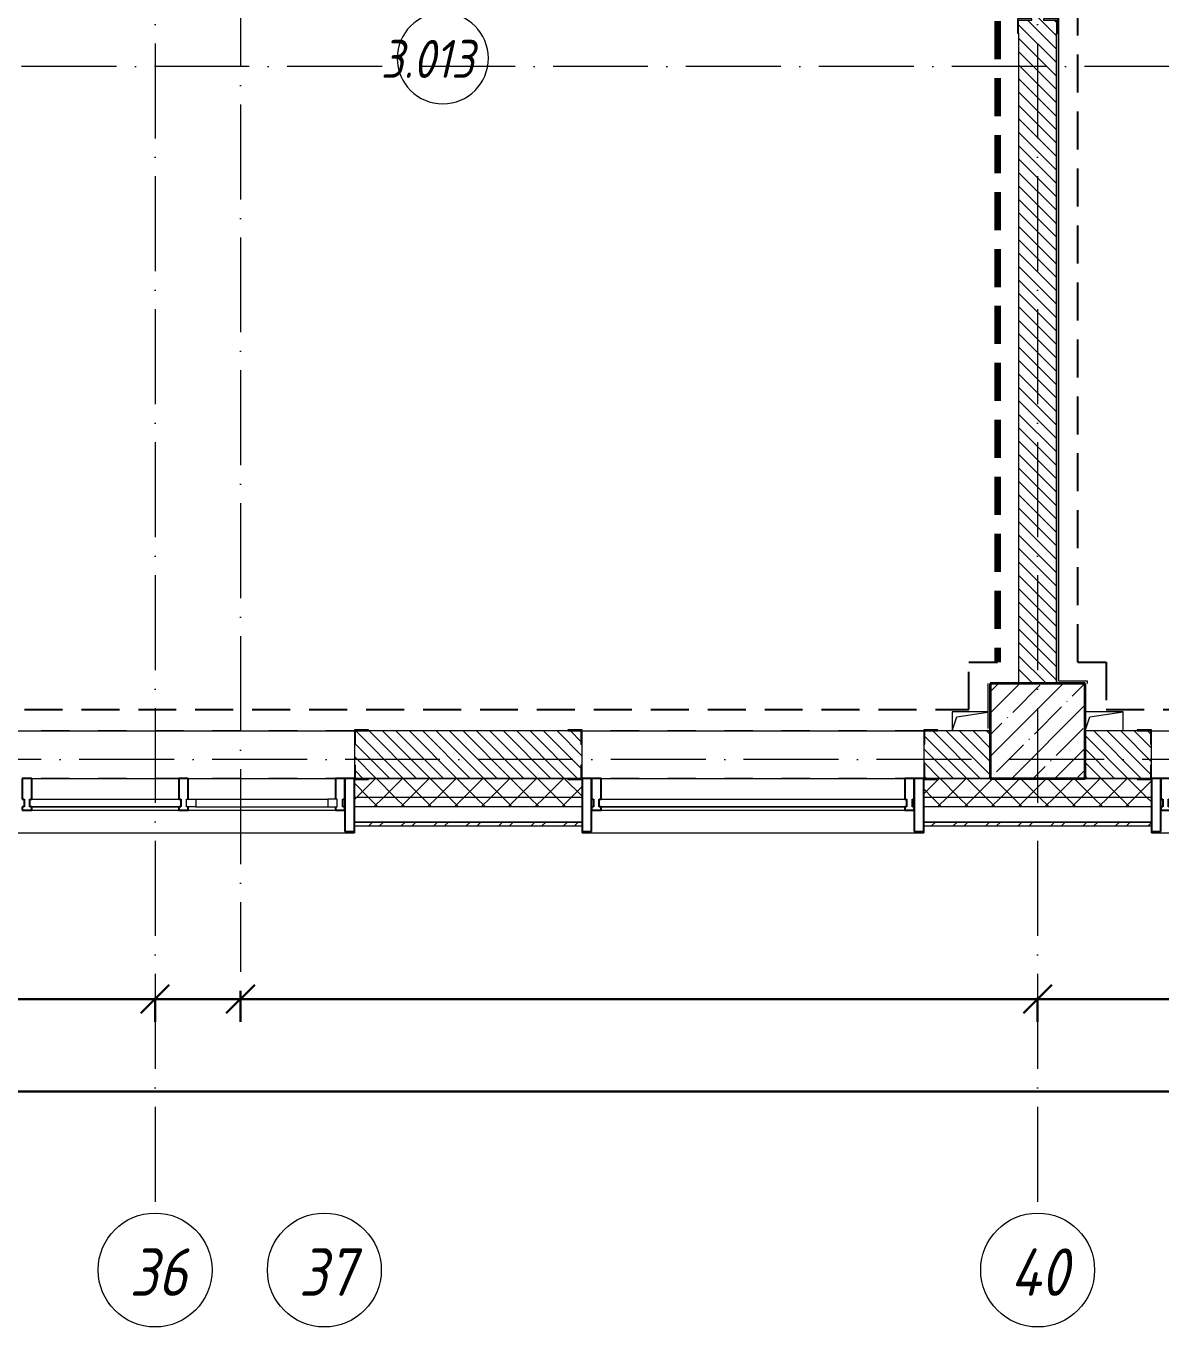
# Model space of a CAD drawing. Header units: millimetres. Extents: x -213536 to 1564669, y -45299 to 942238.
# Drawn here: x 480686 to 486666, y 499013 to 505865 of the extents above; entities that cross this region are included whole.
import ezdxf

# ---------------------------------------------------------------- set-up
doc = ezdxf.new("R2010")
doc.units = ezdxf.units.MM
for name, pattern in [('01 Штриховая _2 мм_', [300, 200, -100]), ('50_200_ШТРИХ_1Т_ш5_п1_п1_', [700, 500, -100, 0, -100]), ('Штрих короткий', [300, 150, -150]), ('Штриховая _2 мм - 1 мм_', [300, 200, -100])]:
    doc.linetypes.add(name, pattern=pattern)
for name, color, linetype, lineweight in [('0-1', 7, 'Continuous', 5), ('0-2', 7, 'Continuous', 9), ('3) ЖБ 4м', 3, 'Continuous', 30), ('Импосты витража', 7, 'Continuous', 9), ('Импосты витража-1', 7, 'Continuous', 25), ('Каркас_Импост', 7, 'Continuous', 13), ('Каркас_Импост-1', 7, 'Continuous', 9), ('Марки помещений', 7, 'Continuous', 9), ('Несущие колонны', 7, 'Continuous', 9), ('Несущие колонны-1', 7, 'Continuous', 35), ('Обобщенные модели', 7, 'Continuous', 9), ('Общие ребра', 7, 'Continuous', 9), ('Окна', 7, 'Continuous', 9), ('Оси', 7, 'Continuous', 9), ('Оси-1', 7, 'Continuous', 20), ('Оси-2', 7, '50_200_ШТРИХ_1Т_ш5_п1_п1_', 9), ('Остекление-1', 7, 'Continuous', 9), ('Перемычка-1', 7, 'Штрих короткий', 9), ('Размеры', 7, 'Continuous', 15), ('Стены', 7, 'Continuous', 9), ('Стены-1', 7, 'Continuous', 13), ('Штриховка разреза-1', 7, 'Continuous', 9)]:
    doc.layers.add(name, color=color, linetype=linetype, lineweight=lineweight)
doc.layers.add('СТ-1_1', color=7, linetype='Штриховая _2 мм - 1 мм_', lineweight=90, true_color=0x888888)
doc.layers.add('СТ-1_13', color=7, linetype='01 Штриховая _2 мм_', lineweight=90, true_color=0xd5d3c7)
doc.layers.get('0-2').off()
doc.styles.add('ISOCPEUR_I_1', font='isocpeui.ttf', dxfattribs={"width": 0.85, "height": 2.5})
doc.styles.add('ISOCPEUR_I_5', font='isocpeui.ttf', dxfattribs={"width": 0.85, "height": 2.1})
doc.styles.add('ISOCPEUR_I_6', font='isocpeui.ttf', dxfattribs={"width": 0.85, "height": 3.5})
doc.dimstyles.new('ISO-2_5_0_9К', dxfattribs={"dimscale": 304.8, "dimtxt": 248.995294, "dimasz": 0.492126, "dimexe": 0.393701, "dimexo": 0.328084, "dimgap": 0, "dimtad": 1, "dimdec": 0, "dimzin": 0, "dimdsep": 46, "dimtxsty": 'ISOCPEUR_I_1', "dimblk1": 'OBLIQUE', "dimblk2": 'OBLIQUE', "dimsah": 1, "dimcen": 0.09, "dimdle": 0.393701, "dimazin": 0, "dimtfac": 1, "dimtdec": 4, "dimtix": 1, "dimtmove": 0, "dimatfit": 3, "dimfxl": 1, "dimtvp": 1, "dimtolj": 1, "dimtzin": 0, "dimarcsym": 2})
pattern_1 = [(45, (0, 0), (-70.71068, 70.71068), []), (135, (0, 0), (-70.71068, -70.71068), [])]
pattern_2 = [(135, (0, 0), (-35.35534, -35.35534), [])]

# ---------------------------------------------------------------- blocks, each defined once
blk = doc.blocks.new('Ось сетки - Круг_Ø6_00__ISO-2_5_0_9K_-16731441-АИ2_03_План отделки стен 3-го этажа _Часть 1_')
at = {"layer": 'Оси-1'}
blk.add_circle((0, 0), 3, dxfattribs=at)
blk = doc.blocks.new('_Oblique')
at = {"color": 0, "linetype": 'ByBlock', "lineweight": -2}
blk.add_line((-0.5, -0.5), (0.5, 0.5), dxfattribs=at)
blk = doc.blocks.new('*D3962')
at = {"layer": 'Defpoints', "color": 0, "lineweight": 30, "transparency": 16777216}
for p in [(480016, 500846.1), (481366, 500846.1), (481366, 500740)]:
    blk.add_point(p, dxfattribs=at)
at = {"layer": 'Размеры', "color": 0, "lineweight": -2, "transparency": 16777216}
for p, q in [((480016, 500746.1), (480016, 500620)), ((481366, 500746.1), (481366, 500620)), ((479896, 500740), (481486, 500740))]:
    blk.add_line(p, q, dxfattribs=at)
at = {"layer": 'Размеры', "color": 0, "lineweight": -2, "transparency": 16777216, "xscale": 150, "yscale": 150, "zscale": 150, "rotation": 180}
blk.add_blockref('_Oblique', (480016, 500740), dxfattribs=at)
at = {"layer": 'Размеры', "color": 0, "lineweight": -2, "transparency": 16777216, "xscale": 150, "yscale": 150, "zscale": 150}
blk.add_blockref('_Oblique', (481366, 500740), dxfattribs=at)
at = {"layer": 'Размеры', "color": 0, "transparency": 16777216, "insert": (480691, 500741.3), "char_height": 2.5, "width": 701.018, "attachment_point": 5, "style": 'ISOCPEUR_I_1'}
blk.add_mtext('\\A1;1350', dxfattribs=at)
blk = doc.blocks.new('*D3963')
at = {"layer": 'Defpoints', "color": 0, "lineweight": 30, "transparency": 16777216}
for p in [(481816, 500883), (481366, 500846.1), (481816, 500740)]:
    blk.add_point(p, dxfattribs=at)
at = {"layer": 'Размеры', "color": 0, "lineweight": -2, "transparency": 16777216}
for p, q in [((481366, 500746.1), (481366, 500620)), ((481816, 500783), (481816, 500620)), ((481246, 500740), (481936, 500740))]:
    blk.add_line(p, q, dxfattribs=at)
at = {"layer": 'Размеры', "color": 0, "lineweight": -2, "transparency": 16777216, "xscale": 150, "yscale": 150, "zscale": 150, "rotation": 180}
blk.add_blockref('_Oblique', (481366, 500740), dxfattribs=at)
at = {"layer": 'Размеры', "color": 0, "lineweight": -2, "transparency": 16777216, "xscale": 150, "yscale": 150, "zscale": 150}
blk.add_blockref('_Oblique', (481816, 500740), dxfattribs=at)
at = {"layer": 'Размеры', "color": 0, "transparency": 16777216, "insert": (481591, 500741.3), "char_height": 2.5, "width": 591.843, "attachment_point": 5, "style": 'ISOCPEUR_I_1'}
blk.add_mtext('\\A1;450', dxfattribs=at)
blk = doc.blocks.new('*D3964')
at = {"layer": 'Defpoints', "color": 0, "lineweight": 30, "transparency": 16777216}
for p in [(481816, 500883), (486016, 500846.1), (486016, 500740)]:
    blk.add_point(p, dxfattribs=at)
at = {"layer": 'Размеры', "color": 0, "lineweight": -2, "transparency": 16777216}
for p, q in [((481816, 500783), (481816, 500620)), ((486016, 500746.1), (486016, 500620)), ((481696, 500740), (486136, 500740))]:
    blk.add_line(p, q, dxfattribs=at)
at = {"layer": 'Размеры', "color": 0, "lineweight": -2, "transparency": 16777216, "xscale": 150, "yscale": 150, "zscale": 150, "rotation": 180}
blk.add_blockref('_Oblique', (481816, 500740), dxfattribs=at)
at = {"layer": 'Размеры', "color": 0, "lineweight": -2, "transparency": 16777216, "xscale": 150, "yscale": 150, "zscale": 150}
blk.add_blockref('_Oblique', (486016, 500740), dxfattribs=at)
at = {"layer": 'Размеры', "color": 0, "transparency": 16777216, "insert": (483916, 500741.3), "char_height": 2.5, "width": 781.462, "attachment_point": 5, "style": 'ISOCPEUR_I_1'}
blk.add_mtext('\\A1;4200', dxfattribs=at)
blk = doc.blocks.new('*D3965')
at = {"layer": 'Defpoints', "color": 0, "lineweight": 30, "transparency": 16777216}
for p in [(486016, 500846.1), (488516, 500846.1), (488516, 500740)]:
    blk.add_point(p, dxfattribs=at)
at = {"layer": 'Размеры', "color": 0, "lineweight": -2, "transparency": 16777216}
for p, q in [((486016, 500746.1), (486016, 500620)), ((488516, 500746.1), (488516, 500620)), ((485896, 500740), (488636, 500740))]:
    blk.add_line(p, q, dxfattribs=at)
at = {"layer": 'Размеры', "color": 0, "lineweight": -2, "transparency": 16777216, "xscale": 150, "yscale": 150, "zscale": 150, "rotation": 180}
blk.add_blockref('_Oblique', (486016, 500740), dxfattribs=at)
at = {"layer": 'Размеры', "color": 0, "lineweight": -2, "transparency": 16777216, "xscale": 150, "yscale": 150, "zscale": 150}
blk.add_blockref('_Oblique', (488516, 500740), dxfattribs=at)
at = {"layer": 'Размеры', "color": 0, "transparency": 16777216, "insert": (487266, 500741.3), "char_height": 2.5, "width": 758.478, "attachment_point": 5, "style": 'ISOCPEUR_I_1'}
blk.add_mtext('\\A1;2500', dxfattribs=at)
blk = doc.blocks.new('*D3972')
at = {"layer": 'Defpoints', "color": 0, "lineweight": 30, "transparency": 16777216}
for p in [(429166, 500358.5), (502566, 500358.5), (502566, 500252.4)]:
    blk.add_point(p, dxfattribs=at)
at = {"layer": 'Размеры', "color": 0, "lineweight": -2, "transparency": 16777216}
for p, q in [((429046, 500252.4), (502686, 500252.4)), ((429166, 500258.5), (429166, 500132.4)), ((502566, 500258.5), (502566, 500132.4))]:
    blk.add_line(p, q, dxfattribs=at)
at = {"layer": 'Размеры', "color": 0, "lineweight": -2, "transparency": 16777216, "xscale": 150, "yscale": 150, "zscale": 150, "rotation": 180}
blk.add_blockref('_Oblique', (429166, 500252.4), dxfattribs=at)
at = {"layer": 'Размеры', "color": 0, "lineweight": -2, "transparency": 16777216, "xscale": 150, "yscale": 150, "zscale": 150}
blk.add_blockref('_Oblique', (502566, 500252.4), dxfattribs=at)
at = {"layer": 'Размеры', "color": 0, "transparency": 16777216, "insert": (465866, 500253.7), "char_height": 2.5, "width": 971.082, "attachment_point": 5, "style": 'ISOCPEUR_I_1'}
blk.add_mtext('\\A1;73400', dxfattribs=at)
blk = doc.blocks.new('BSC_Колонна _Прямоугольная - 500х500-V9-АИ2_03_План отделки стен 3-го этажа _Часть 1_')
at = {"layer": 'Несущие колонны'}
h = blk.add_hatch(dxfattribs=at)
h.set_pattern_fill('FP_15', color=256, style=0, pattern_type=2)
h.set_pattern_definition([(45, (-56850, -57250), (-114.04925, 114.04925), []), (45, (-56735.95, -57250), (-114.04925, 114.04925), [201.613, -40.323, 3.353, -36.97])])
h.paths.add_polyline_path([(-28.4, -250), (250, -250), (250, 250), (-250, 250), (-250, -250)], flags=0)
at = {"layer": 'Несущие колонны-1'}
for p, q in [((250, 250), (-250, 250)), ((-250, 250), (-250, -250)), ((250, -250), (250, 250)), ((-250, -250), (250, -250))]:
    blk.add_line(p, q, dxfattribs=at)
blk = doc.blocks.new('Проем_Дверь_Прямоугольный - 1800х2700h_оконные проемы-25805030-АИ2_03_План отделки стен 3-го этажа _Часть 1_')
at = {"layer": 'Перемычка-1'}
for p, q in [((900, 125), (-900, 125)), ((900, -125), (-900, -125))]:
    blk.add_line(p, q, dxfattribs=at)
blk = doc.blocks.new('PNS_Панель прямоугольная2 - Нр_Стекло - 40мм-26243474-АИ2_03_План отделки стен 3-го этажа _Часть 1_')
at = {"layer": 'Каркас_Импост'}
for p, q in [((-397.5, 0), (-397.5, 40)), ((-397.5, 40), (-347.5, 40)), ((-347.5, 40), (-347.5, 0)), ((397.5, 40), (347.5, 40)), ((347.5, 40), (347.5, 0)), ((397.5, 0), (397.5, 40)), ((-347.5, 0), (-397.5, 0)), ((347.5, 0), (397.5, 0))]:
    blk.add_line(p, q, dxfattribs=at)
at = {"layer": 'Каркас_Импост-1'}
for p, q in [((-347.5, 40), (347.5, 40)), ((-347.5, 0), (347.5, 0))]:
    blk.add_line(p, q, dxfattribs=at)
blk = doc.blocks.new('Прямоугольный импост - Импост структурный с накладкой - 150мм-25647633-АИ2_03_План отделки стен 3-го этажа _Часть 1_')
at = {"layer": 'Импосты витража-1'}
for p, q in [((-25, 0), (-25, 17)), ((-25, 17), (25, 17)), ((-15, 0), (-25, 0)), ((-15, -40), (-15, 0)), ((25, 17), (25, 0)), ((-25, -150), (-25, -40)), ((-25, -40), (-15, -40)), ((25, -40), (25, -150)), ((25, -150), (-25, -150))]:
    blk.add_line(p, q, dxfattribs=at)
blk = doc.blocks.new('Прямоугольный импост - Импост структурный с накладкой - 150мм-25647642-АИ2_03_План отделки стен 3-го этажа _Часть 1_')
at = {"layer": 'Импосты витража'}
for p, q in [((78475, 87667), (77700, 87667)), ((78475, 87500), (77700, 87500))]:
    blk.add_line(p, q, dxfattribs=at)
blk = doc.blocks.new('Прямоугольный импост - Импост структурный с накладкой - 150мм-V149-АИ2_03_План отделки стен 3-го этажа _Часть 1_')
at = {"layer": 'Импосты витража-1'}
for p, q in [((-25, 0), (-25, 17)), ((-25, 17), (25, 17)), ((25, 0), (15, 0)), ((15, 0), (15, -40)), ((25, 17), (25, 0)), ((-25, -150), (-25, -40)), ((15, -40), (25, -40)), ((25, -40), (25, -150)), ((25, -150), (-25, -150))]:
    blk.add_line(p, q, dxfattribs=at)
blk = doc.blocks.new('PNS_Панель прямоугольная1 - Нр_Стекло - 40мм-25259299-АИ2_03_План отделки стен 3-го этажа _Часть 1_')
at = {"layer": 'Остекление-1'}
for p, q in [((-387.5, 40), (387.5, 40)), ((-397.5, 0), (397.5, 0)), ((387.5, 0), (-387.5, 0))]:
    blk.add_line(p, q, dxfattribs=at)
blk = doc.blocks.new('Прямоугольный импост - Импост структурный с накладкой - 150мм-25647644-АИ2_03_План отделки стен 3-го этажа _Часть 1_')
at = {"layer": 'Импосты витража-1'}
for p, q in [((-25, 0), (-25, 17)), ((-25, 17), (25, 17)), ((-15, 0), (-25, 0)), ((-15, -40), (-15, 0)), ((25, 0), (15, 0)), ((15, 0), (15, -40)), ((25, 17), (25, 0)), ((-25, -150), (-25, -40)), ((-25, -40), (-15, -40)), ((15, -40), (25, -40)), ((25, -40), (25, -150)), ((25, -150), (-25, -150))]:
    blk.add_line(p, q, dxfattribs=at)
blk = doc.blocks.new('Прямоугольный импост - Откос НВФ_50х280 мм-V152-АИ2_03_План отделки стен 3-го этажа _Часть 1_')
at = {"layer": 'Импосты витража-1'}
for p, q in [((-50, 130), (0, 130)), ((-50, -150), (-50, 130)), ((0, 130), (0, -144)), ((0, -150), (-50, -150))]:
    blk.add_line(p, q, dxfattribs=at)
blk = doc.blocks.new('PNS_Панель прямоугольная1 - Нр_Стекло - 40мм-25293744-АИ2_03_План отделки стен 3-го этажа _Часть 1_')
at = {"layer": 'Остекление-1'}
for p, q in [((-800, 40), (800, 40)), ((-810, 0), (810, 0)), ((800, 0), (-800, 0))]:
    blk.add_line(p, q, dxfattribs=at)
blk = doc.blocks.new('Прямоугольный импост - Импост структурный с накладкой - 150мм-25651488-АИ2_03_План отделки стен 3-го этажа _Часть 1_')
at = {"layer": 'Импосты витража'}
for p, q in [((26050, 70600), (26050, 72200)), ((26217, 70600), (26217, 72200))]:
    blk.add_line(p, q, dxfattribs=at)
blk = doc.blocks.new('Прямоугольный импост - Импост структурный с накладкой - 150мм-25651501-АИ2_03_План отделки стен 3-го этажа _Часть 1_')
at = {"layer": 'Импосты витража-1'}
for p, q in [((-25, 0), (-25, 17)), ((-25, 17), (25, 17)), ((-15, 0), (-25, 0)), ((-15, -40), (-15, 0)), ((25, 0), (15, 0)), ((15, 0), (15, -40)), ((25, 17), (25, 0)), ((-25, -150), (-25, -40)), ((-25, -40), (-15, -40)), ((15, -40), (25, -40)), ((25, -40), (25, -150)), ((25, -150), (-25, -150))]:
    blk.add_line(p, q, dxfattribs=at)
blk = doc.blocks.new('Прямоугольный импост - Откос НВФ_50х280 мм-25995271-АИ2_03_План отделки стен 3-го этажа _Часть 1_')
at = {"layer": 'Импосты витража-1'}
for p, q in [((-50, 130), (0, 130)), ((-50, -150), (-50, 130)), ((0, 130), (0, -144)), ((0, -150), (-50, -150))]:
    blk.add_line(p, q, dxfattribs=at)
blk = doc.blocks.new('Прямоугольный импост - Откос НВФ_50х280 мм-25995273-АИ2_03_План отделки стен 3-го этажа _Часть 1_')
at = {"layer": 'Импосты витража-1'}
for p, q in [((0, 130), (-50, 130)), ((-50, 130), (-50, -150)), ((0, -144), (0, 130)), ((-50, -150), (0, -150))]:
    blk.add_line(p, q, dxfattribs=at)
blk = doc.blocks.new('Прямоугольный импост - Откос НВФ_50х280 мм-25993838-АИ2_03_План отделки стен 3-го этажа _Часть 1_')
at = {"layer": 'Импосты витража-1'}
for p, q in [((0, 130), (-50, 130)), ((-50, 130), (-50, -150)), ((0, -144), (0, 130)), ((-50, -150), (0, -150))]:
    blk.add_line(p, q, dxfattribs=at)
blk = doc.blocks.new('Фахверк_СКБ_Уголок - 250_2700-27497298-АИ2_03_План отделки стен 3-го этажа _Часть 1_')
at = {"layer": 'Обобщенные модели'}
for p, q in [((200, 181), (125, 181)), ((125, 181), (125, 106)), ((131, 106), (131, 175)), ((131, 175), (200, 175)), ((200, 175), (200, 181)), ((125, 106), (131, 106)), ((131, -6), (125, -6)), ((125, -6), (125, -81)), ((131, -75), (131, -6)), ((125, -81), (200, -81)), ((200, -75), (131, -75)), ((200, -81), (200, -75))]:
    blk.add_line(p, q, dxfattribs=at)
blk = doc.blocks.new('Фахверк_СКБ_Уголок - 200_3550-28187522-АИ2_03_План отделки стен 3-го этажа _Часть 1_')
at = {"layer": 'Обобщенные модели'}
for p, q in [((125, 156), (50, 156)), ((50, 156), (50, 150)), ((50, 150), (119, 150)), ((119, 150), (119, 81)), ((125, 81), (125, 156)), ((119, 81), (125, 81)), ((125, 19), (119, 19)), ((119, 19), (119, -50)), ((125, -56), (125, 19)), ((119, -50), (50, -50)), ((50, -50), (50, -56)), ((50, -56), (125, -56))]:
    blk.add_line(p, q, dxfattribs=at)
blk = doc.blocks.new('AR_Отверстие прямоугольное _в плите_ - AR_Отверстие прямоугольное _в плите_-V213-АИ2_03_План отделки стен 3-го этажа _Часть 1_')
at = {"layer": 'Обобщенные модели'}
for p, q in [((100, 50), (-100, 50)), ((-100, -50), (-75, 25)), ((-75, 25), (100, 50)), ((100, -50), (100, 50))]:
    blk.add_line(p, q, dxfattribs=at)
blk = doc.blocks.new('AR_Отверстие прямоугольное _в плите_ - AR_Отверстие прямоугольное _в плите_-V225-АИ2_03_План отделки стен 3-го этажа _Часть 1_')
at = {"layer": 'Обобщенные модели'}
for p, q in [((88, 50), (-100, 50)), ((-100, 50), (-100, -50)), ((-100, -50), (-75, 25)), ((-75, 25), (88, 48.3))]:
    blk.add_line(p, q, dxfattribs=at)
blk = doc.blocks.new('Отлив_СКБ - Отлив витража_120_НВФ-31885687-АИ2_03_План отделки стен 3-го этажа _Часть 1_')
at = {"layer": 'Окна'}
for p, q in [((1750, -2), (50, -2)), ((0, -120), (0, -113)), ((0, -120), (1800, -120)), ((1800, -113), (1800, -120))]:
    blk.add_line(p, q, dxfattribs=at)
blk = doc.blocks.new('0125-Р-ОО-Ш2-АР-о_23_10_2024_rvt-1-АИ2_03_План отделки стен 3-го этажа _Часть 1_')
at = {"layer": 'Штриховка разреза-1'}
h = blk.add_hatch(dxfattribs=at)
h.set_pattern_fill('FP_1', color=256, style=0, pattern_type=2)
h.set_pattern_definition(pattern_2)
h.paths.add_polyline_path([(56821.6, 57500), (56950, 57500), (56950, 60994), (56881, 60994), (56881, 61000), (56950, 61000), (56950, 64500), (56750, 64500), (56750, 61000), (56819, 61000), (56819, 60994), (56750, 60994), (56750, 57500)], flags=0)
h = blk.add_hatch(dxfattribs=at)
h.set_pattern_fill('FP_1', color=256, style=0, pattern_type=2)
h.set_pattern_definition(pattern_2)
h.paths.add_polyline_path([(56350.5, 57000), (56600, 57000), (56600, 57250), (56256, 57250), (56256, 57181), (56250, 57181), (56250, 57069), (56256, 57069), (56256, 57000), (56325, 57000)], flags=0)
h.paths.add_polyline_path([(53995.1, 57000), (54444, 57000), (54444, 57069), (54450, 57069), (54450, 57181), (54444, 57181), (54444, 57250), (53256, 57250), (53256, 57181), (53250, 57181), (53250, 57069), (53256, 57069), (53256, 57000), (53325, 57000)], flags=0)
h.paths.add_polyline_path([(51375, 57000), (51444, 57000), (51444, 57069), (51450, 57069), (51450, 57181), (51444, 57181), (51444, 57250), (51100, 57250), (51100, 57000), (51168.6, 57000)], flags=0)
h = blk.add_hatch(dxfattribs=at)
h.set_pattern_fill('FP_1', color=256, style=0, pattern_type=2)
h.set_pattern_definition(pattern_2)
h.paths.add_polyline_path([(57100, 57000), (57444, 57000), (57444, 57069), (57450, 57069), (57450, 57181), (57444, 57181), (57444, 57250), (57100, 57250)], flags=0)
h.paths.add_polyline_path([(59600, 57000), (59600, 57250), (59256, 57250), (59256, 57181), (59250, 57181), (59250, 57069), (59256, 57069), (59256, 57000), (59325, 57000)], flags=0)
h = blk.add_hatch(dxfattribs=at)
h.set_pattern_fill('FP_50', color=256, style=0, pattern_type=2)
h.set_pattern_definition(pattern_1)
h.paths.add_polyline_path([(75665.1, 56900), (76650, 56900), (76650, 57000), (70300, 57000), (70300, 56900), (74722.9, 56900)], flags=0)
h.paths.add_polyline_path([(66243.3, 56900), (66350, 56900), (66350, 56994), (66275, 56994), (66275, 57000), (65325, 57000), (65325, 56994), (65250, 56994), (65250, 56900), (66100, 56900)], flags=0)
h.paths.add_polyline_path([(68800, 56900), (69300, 56900), (69300, 57000), (67425, 57000), (67425, 56994), (67350, 56994), (67350, 56900), (68127.7, 56900)], flags=0)
h.paths.add_polyline_path([(63450, 56900), (63450, 56994), (63375, 56994), (63375, 57000), (62325, 57000), (62325, 56994), (62250, 56994), (62250, 56900), (63444, 56900)], flags=0)
h.paths.add_polyline_path([(60375, 56900), (60450, 56900), (60450, 56994), (60375, 56994), (60375, 57000), (59325, 57000), (59325, 56994), (59250, 56994), (59250, 56900), (59648.1, 56900)], flags=0)
h.paths.add_polyline_path([(56600, 56900), (57450, 56900), (57450, 56994), (57375, 56994), (57375, 57000), (56325, 57000), (56325, 56994), (56250, 56994), (56250, 56900), (56350.5, 56900)], flags=0)
h.paths.add_polyline_path([(54444, 56900), (54450, 56900), (54450, 56994), (54375, 56994), (54375, 57000), (53325, 57000), (53325, 56994), (53250, 56994), (53250, 56900), (54375, 56900)], flags=0)
h.paths.add_polyline_path([(51450, 56900), (51450, 56994), (51375, 56994), (51375, 57000), (50325, 57000), (50325, 56994), (50250, 56994), (50250, 56900), (51168.6, 56900)], flags=0)
h.paths.add_polyline_path([(48450, 56900), (48450, 56994), (48375, 56994), (48375, 57000), (46775, 57000), (46775, 56994), (46700, 56994), (46700, 56900), (48342.1, 56900)], flags=0)
h.paths.add_polyline_path([(44900, 56900), (44900, 56994), (44825, 56994), (44825, 57000), (43775, 57000), (43775, 56994), (43700, 56994), (43700, 56900), (44894, 56900)], flags=0)
h.paths.add_polyline_path([(41050, 56900), (41900, 56900), (41900, 56994), (41825, 56994), (41825, 57000), (40775, 57000), (40775, 56994), (40700, 56994), (40700, 56900), (40804.7, 56900)], flags=0)
h.paths.add_polyline_path([(38900, 56900), (38900, 56994), (38825, 56994), (38825, 57000), (37775, 57000), (37775, 56994), (37700, 56994), (37700, 56900), (38550, 56900)], flags=0)
h.paths.add_polyline_path([(35894, 56900), (35900, 56900), (35900, 56994), (35825, 56994), (35825, 57000), (34775, 57000), (34775, 56994), (34700, 56994), (34700, 56900), (35825, 56900)], flags=0)
h.paths.add_polyline_path([(32900, 56900), (32900, 56994), (32825, 56994), (32825, 57000), (31775, 57000), (31775, 56994), (31700, 56994), (31700, 56900), (32796.2, 56900)], flags=0)
h.paths.add_polyline_path([(29550, 56900), (29900, 56900), (29900, 56994), (29825, 56994), (29825, 57000), (28775, 57000), (28775, 56994), (28700, 56994), (28700, 56900), (29498.6, 56900)], flags=0)
h.paths.add_polyline_path([(25700, 56900), (26900, 56900), (26900, 56994), (26825, 56994), (26825, 57000), (25775, 57000), (25775, 56994), (25700, 56994)], flags=0)
h.paths.add_polyline_path([(23825, 56900), (23900, 56900), (23900, 56994), (23825, 56994), (23825, 57000), (22775, 57000), (22775, 56994), (22700, 56994), (22700, 56900), (23550, 56900)], flags=0)
h.paths.add_polyline_path([(20825, 56900), (20900, 56900), (20900, 56994), (20825, 56994), (20825, 57000), (19775, 57000), (19775, 56994), (19700, 56994), (19700, 56900), (20550, 56900)], flags=0)
h.paths.add_polyline_path([(18700, 56900), (18700, 56994), (18625, 56994), (18625, 57000), (8900, 57000), (8900, 56900), (18663.6, 56900)], flags=0)
h.paths.add_polyline_path([(6886.4, 56900), (7900, 56900), (7900, 57000), (-100, 57000), (-100, 56900), (3117.7, 56900)], flags=0)
h = blk.add_hatch(dxfattribs=at)
h.set_pattern_fill('FP_50', color=256, style=0, pattern_type=2)
h.set_pattern_definition(pattern_1)
h.paths.add_polyline_path([(75665.1, 56850), (76650, 56850), (76650, 56900), (70300, 56900), (70300, 56850), (74722.9, 56850)], flags=0)
h.paths.add_polyline_path([(69300, 56850), (69300, 56900), (67350, 56900), (67350, 56850), (69069.9, 56850)], flags=0)
h.paths.add_polyline_path([(66350, 56850), (66350, 56900), (65250, 56900), (65250, 56850), (66243.3, 56850)], flags=0)
h.paths.add_polyline_path([(63450, 56850), (63450, 56900), (62250, 56900), (62250, 56850), (63416.8, 56850)], flags=0)
h.paths.add_polyline_path([(60450, 56850), (60450, 56900), (59250, 56900), (59250, 56850), (59648.1, 56850)], flags=0)
h.paths.add_polyline_path([(57450, 56850), (57450, 56900), (56250, 56900), (56250, 56850), (56821.6, 56850)], flags=0)
h.paths.add_polyline_path([(53250, 56850), (54450, 56850), (54450, 56900), (53250, 56900)], flags=0)
h.paths.add_polyline_path([(51450, 56850), (51450, 56900), (50250, 56900), (50250, 56850), (51168.6, 56850)], flags=0)
h.paths.add_polyline_path([(48450, 56850), (48450, 56900), (46700, 56900), (46700, 56850), (48342.1, 56850)], flags=0)
h.paths.add_polyline_path([(44573.4, 56850), (44900, 56850), (44900, 56900), (43700, 56900), (43700, 56850)], flags=0)
h.paths.add_polyline_path([(41900, 56850), (41900, 56900), (40700, 56900), (40700, 56850), (41746.8, 56850)], flags=0)
h.paths.add_polyline_path([(38900, 56850), (38900, 56900), (37700, 56900), (37700, 56850), (37978.1, 56850)], flags=0)
h.paths.add_polyline_path([(34700, 56850), (35900, 56850), (35900, 56900), (34700, 56900)], flags=0)
h.paths.add_polyline_path([(32900, 56850), (32900, 56900), (31700, 56900), (31700, 56850), (32796.2, 56850)], flags=0)
h.paths.add_polyline_path([(28700, 56850), (29900, 56850), (29900, 56900), (28700, 56900)], flags=0)
h.paths.add_polyline_path([(25729.9, 56850), (26900, 56850), (26900, 56900), (25700, 56900), (25700, 56850)], flags=0)
h.paths.add_polyline_path([(23900, 56850), (23900, 56900), (22700, 56900), (22700, 56850), (23845.5, 56850)], flags=0)
h.paths.add_polyline_path([(20547.9, 56850), (20900, 56850), (20900, 56900), (19700, 56900), (19700, 56850), (20076.9, 56850)], flags=0)
h.paths.add_polyline_path([(18700, 56850), (18700, 56900), (8900, 56900), (8900, 56850), (18663.6, 56850)], flags=0)
h.paths.add_polyline_path([(7900, 56850), (7900, 56900), (-200, 56900), (-200, 56850), (6886.4, 56850)], flags=0)
h = blk.add_hatch(dxfattribs=at)
h.set_pattern_fill('FP_49', color=256, style=0, pattern_type=2)
h.set_pattern_definition([(45, (0, 0), (-85.53659, 85.53659), []), (45, (57.02, 0), (-85.53659, 85.53659), [])])
h.paths.add_polyline_path([(62250, 56750), (62870, 56750), (62870, 56770), (62250, 56770)], flags=0)
h.paths.add_polyline_path([(59648.1, 56750), (60450, 56750), (60450, 56770), (59250, 56770), (59250, 56750)], flags=0)
h.paths.add_polyline_path([(57450, 56750), (57450, 56770), (56250, 56770), (56250, 56750), (56821.6, 56750)], flags=0)
h.paths.add_polyline_path([(54450, 56750), (54450, 56770), (53250, 56770), (53250, 56750), (53995.1, 56750)], flags=0)
h.paths.add_polyline_path([(51450, 56750), (51450, 56770), (50250, 56770), (50250, 56750), (51168.6, 56750)], flags=0)
h.paths.add_polyline_path([(48342.1, 56750), (48450, 56750), (48450, 56770), (47585, 56770), (47585, 56750)], flags=0)
at = {"layer": 'Общие ребра'}
for p, q in [((54375, 57000), (53325, 57000)), ((53325, 57000), (54375, 57000)), ((56600, 57000), (56325, 57000)), ((56325, 57000), (56600, 57000)), ((57375, 57000), (57100, 57000)), ((57100, 57000), (57375, 57000)), ((54450, 56900), (53250, 56900)), ((57450, 56900), (56250, 56900)), ((54450, 56850), (53250, 56850)), ((57450, 56850), (56250, 56850))]:
    blk.add_line(p, q, dxfattribs=at)
at = {"layer": 'Стены'}
for p, q in [((51450, 57250), (53250, 57250)), ((54450, 57250), (56250, 57250)), ((57450, 57250), (59250, 57250))]:
    blk.add_line(p, q, dxfattribs=at)
at = {"layer": 'Стены-1'}
for p, q in [((56750, 60925), (56750, 57500)), ((56950, 57500), (56950, 60925)), ((54375, 57250), (53325, 57250)), ((56600, 57250), (56325, 57250)), ((57375, 57250), (57100, 57250)), ((53250, 57181), (53250, 57069)), ((54450, 57069), (54450, 57181)), ((56250, 57181), (56250, 57069)), ((57450, 57069), (57450, 57181)), ((53250, 56994), (53250, 56770)), ((54450, 56770), (54450, 56994)), ((56250, 56994), (56250, 56770)), ((57450, 56770), (57450, 56994)), ((53250, 56770), (54450, 56770)), ((54450, 56770), (53250, 56770)), ((53250, 56770), (53250, 56750)), ((53250, 56750), (54450, 56750)), ((54450, 56750), (54450, 56770)), ((56250, 56770), (57450, 56770)), ((57450, 56770), (56250, 56770)), ((56250, 56770), (56250, 56750)), ((56250, 56750), (57450, 56750)), ((57450, 56750), (57450, 56770))]:
    blk.add_line(p, q, dxfattribs=at)
at = {"layer": '0-2'}
for name, p, rotation in [('Фахверк_СКБ_Уголок - 200_3550-28187522-АИ2_03_План отделки стен 3-го этажа _Часть 1_', (56900, 60875), 90.00000000000006), ('Фахверк_СКБ_Уголок - 250_2700-27497298-АИ2_03_План отделки стен 3-го этажа _Часть 1_', (54575, 57175), 180), ('Фахверк_СКБ_Уголок - 250_2700-27497298-АИ2_03_План отделки стен 3-го этажа _Часть 1_', (57575, 57175), 180), ('Прямоугольный импост - Импост структурный с накладкой - 150мм-25647642-АИ2_03_План отделки стен 3-го этажа _Часть 1_', (130025, 144500), 180), ('Прямоугольный импост - Импост структурный с накладкой - 150мм-25647642-АИ2_03_План отделки стен 3-го этажа _Часть 1_', (130850, 144500), 180), ('Прямоугольный импост - Откос НВФ_50х280 мм-25995273-АИ2_03_План отделки стен 3-го этажа _Часть 1_', (54450, 56850), 180), ('Прямоугольный импост - Импост структурный с накладкой - 150мм-25651488-АИ2_03_План отделки стен 3-го этажа _Часть 1_', (-16050, 83050), 270.0000000000022), ('Прямоугольный импост - Откос НВФ_50х280 мм-25993838-АИ2_03_План отделки стен 3-го этажа _Часть 1_', (57450, 56850), 180)]:
    blk.add_blockref(name, p, dxfattribs=dict(at, rotation=rotation))
for name, p in [('BSC_Колонна _Прямоугольная - 500х500-V9-АИ2_03_План отделки стен 3-го этажа _Часть 1_', (56850, 57250)), ('AR_Отверстие прямоугольное _в плите_ - AR_Отверстие прямоугольное _в плите_-V225-АИ2_03_План отделки стен 3-го этажа _Часть 1_', (56500, 57300)), ('AR_Отверстие прямоугольное _в плите_ - AR_Отверстие прямоугольное _в плите_-V213-АИ2_03_План отделки стен 3-го этажа _Часть 1_', (57200, 57300)), ('Проем_Дверь_Прямоугольный - 1800х2700h_оконные проемы-25805030-АИ2_03_План отделки стен 3-го этажа _Часть 1_', (52350, 57125)), ('Фахверк_СКБ_Уголок - 250_2700-27497298-АИ2_03_План отделки стен 3-го этажа _Часть 1_', (53125, 57075)), ('Проем_Дверь_Прямоугольный - 1800х2700h_оконные проемы-25805030-АИ2_03_План отделки стен 3-го этажа _Часть 1_', (55350, 57125)), ('Фахверк_СКБ_Уголок - 250_2700-27497298-АИ2_03_План отделки стен 3-го этажа _Часть 1_', (56125, 57075)), ('Проем_Дверь_Прямоугольный - 1800х2700h_оконные проемы-25805030-АИ2_03_План отделки стен 3-го этажа _Часть 1_', (58350, 57125)), ('PNS_Панель прямоугольная1 - Нр_Стекло - 40мм-25259299-АИ2_03_План отделки стен 3-го этажа _Часть 1_', (51937.5, 56850)), ('PNS_Панель прямоугольная2 - Нр_Стекло - 40мм-26243474-АИ2_03_План отделки стен 3-го этажа _Часть 1_', (52762.5, 56850)), ('PNS_Панель прямоугольная1 - Нр_Стекло - 40мм-25293744-АИ2_03_План отделки стен 3-го этажа _Часть 1_', (55350, 56850)), ('Отлив_СКБ - Отлив витража_120_НВФ-31885687-АИ2_03_План отделки стен 3-го этажа _Часть 1_', (51450, 56833)), ('Отлив_СКБ - Отлив витража_120_НВФ-31885687-АИ2_03_План отделки стен 3-го этажа _Часть 1_', (54450, 56833)), ('Отлив_СКБ - Отлив витража_120_НВФ-31885687-АИ2_03_План отделки стен 3-го этажа _Часть 1_', (57450, 56833))]:
    blk.add_blockref(name, p, dxfattribs=at)
at = {"layer": '0-2', "extrusion": (0, 0, -1), "rotation": 180}
for name, p in [('Прямоугольный импост - Импост структурный с накладкой - 150мм-25647644-АИ2_03_План отделки стен 3-го этажа _Часть 1_', (-51525, 56850)), ('Прямоугольный импост - Импост структурный с накладкой - 150мм-25647633-АИ2_03_План отделки стен 3-го этажа _Часть 1_', (-52350, 56850)), ('Прямоугольный импост - Импост структурный с накладкой - 150мм-V149-АИ2_03_План отделки стен 3-го этажа _Часть 1_', (-53175, 56850)), ('Прямоугольный импост - Откос НВФ_50х280 мм-V152-АИ2_03_План отделки стен 3-го этажа _Часть 1_', (-53250, 56850)), ('Прямоугольный импост - Импост структурный с накладкой - 150мм-25651501-АИ2_03_План отделки стен 3-го этажа _Часть 1_', (-54525, 56850)), ('Прямоугольный импост - Импост структурный с накладкой - 150мм-25651501-АИ2_03_План отделки стен 3-го этажа _Часть 1_', (-56175, 56850)), ('Прямоугольный импост - Откос НВФ_50х280 мм-25995271-АИ2_03_План отделки стен 3-го этажа _Часть 1_', (-56250, 56850)), ('Прямоугольный импост - Импост структурный с накладкой - 150мм-25647644-АИ2_03_План отделки стен 3-го этажа _Часть 1_', (-57525, 56850))]:
    blk.add_blockref(name, p, dxfattribs=at)
blk = doc.blocks.new('AI_Марка_Помещение_х1__Общий_E___ISO-2_1K_ - Номер-16210215-АИ2_03_План отделки стен 3-го этажа _Часть 1_')
at = {"layer": 'Марки помещений'}
for start, end in [(360, 180), (180, 360)]:
    blk.add_arc((0.039, 0.312), 2.4, start, end, dxfattribs=at)
blk = doc.blocks.new('3этВверх')
at = {"layer": 'СТ-1_1', "lineweight": 25}
for p, q in [((486228, 502514.4), (486228, 509290.4)), ((485654, 502514.4), (485804, 502514.4)), ((485654, 502264.4), (485654, 502514.4)), ((486228, 502514.4), (486378, 502514.4)), ((486378, 502514.4), (486378, 502264.4)), ((480378, 502264.4), (485654, 502264.4)), ((486378, 502264.4), (488654, 502264.4))]:
    blk.add_line(p, q, dxfattribs=at)
at = {"layer": 'СТ-1_13'}
blk.add_line((485804, 507090.4), (485804, 502514.4), dxfattribs=at)
at = {"layer": 'Стены-1'}
for p, q in [((486128, 502414.4), (486128, 509390.4)), ((486116, 505827.4), (486116, 502402.4)), ((485754, 502402.4), (485754, 502164.4)), ((486278, 502414.4), (486128, 502414.4)), ((486278, 502402.4), (486278, 502414.4)), ((485754, 502152.4), (485766, 502152.4))]:
    blk.add_line(p, q, dxfattribs=at)
at = {"layer": '0-1'}
blk.add_blockref('0125-Р-ОО-Ш2-АР-о_23_10_2024_rvt-1-АИ2_03_План отделки стен 3-го этажа _Часть 1_', (429166, 444902.4), dxfattribs=at)
at = {"layer": 'Марки помещений', "xscale": 99.99999999999993, "yscale": 99.99999999999993, "zscale": 99.99999999999993}
blk.add_blockref('AI_Марка_Помещение_х1__Общий_E___ISO-2_1K_ - Номер-16210215-АИ2_03_План отделки стен 3-го этажа _Часть 1_', (482878.1, 505663.7), dxfattribs=at)
at = {"layer": 'Марки помещений', "insert": (482555.5, 505791.6), "char_height": 200, "width": 737.552, "attachment_point": 1, "style": 'ISOCPEUR_I_6'}
blk.add_mtext('3.013', dxfattribs=at)
blk = doc.blocks.new('Ос 3 эт верх часть')
at = {"layer": 'Оси-2'}
for p, q in [((481366, 535177.6), (481366, 499613)), ((486016, 535177.6), (486016, 499613)), ((481816, 534856), (481816, 500883)), ((506366, 505652.4), (426847.2, 505652.4)), ((535374.3, 502002.4), (426847.2, 502002.4))]:
    blk.add_line(p, q, dxfattribs=at)
at = {"layer": 'Оси-1', "xscale": 99.99999999999993, "yscale": 99.99999999999993, "zscale": 99.99999999999993, "rotation": 180}
for p in [(481366, 499313), (482258, 499313), (486016, 499313)]:
    blk.add_blockref('Ось сетки - Круг_Ø6_00__ISO-2_5_0_9K_-16731441-АИ2_03_План отделки стен 3-го этажа _Часть 1_', p, dxfattribs=at)
at = {"layer": 'Оси', "char_height": 250, "attachment_point": 1, "style": 'ISOCPEUR_I_5'}
for s, insert, width in [('36', (481231.6, 499426.9), 404.05), ('37', (482123.7, 499426.9), 404.05), ('40', (485872.6, 499426.9), 425.696)]:
    blk.add_mtext(s, dxfattribs=dict(at, insert=insert, width=width))
at = {"layer": 'Размеры'}
for base, p1, p2, override, picture, middle in [((481816, 500740), (481366, 500846.1), (481816, 500883), {"dimpost": '<>', "dimfxl": 451.509213}, '*D3963', (481591, 500741.3)), ((486016, 500740), (481816, 500883), (486016, 500846.1), {"dimpost": '<>', "dimfxl": 4200.161969}, '*D3964', (483916, 500741.3)), ((481366, 500740), (480016, 500846.1), (481366, 500846.1), {"dimpost": '<>', "dimfxl": 1350}, '*D3962', (480691, 500741.3)), ((488516, 500740), (486016, 500846.1), (488516, 500846.1), {"dimpost": '<>', "dimfxl": 2500}, '*D3965', (487266, 500741.3)), ((502566, 500252.4), (429166, 500358.5), (502566, 500358.5), {"dimpost": '<>', "dimfxl": 73400}, '*D3972', (465866, 500253.7))]:
    dim = blk.add_linear_dim(base=base, p1=p1, p2=p2, dimstyle='ISO-2_5_0_9К', override=override, dxfattribs=at)
    dim.commit()
    dim.dimension.update_dxf_attribs({"geometry": picture, "text_midpoint": middle})

msp = doc.modelspace()

# ---------------------------------------------------------------- block references
at = {"color": 5, "lineweight": 30}
msp.add_blockref('Ос 3 эт верх часть', (0, 0), dxfattribs=at)
at = {"layer": '3) ЖБ 4м'}
msp.add_blockref('3этВверх', (0, 0), dxfattribs=at)

doc.saveas('drawing.dxf')
